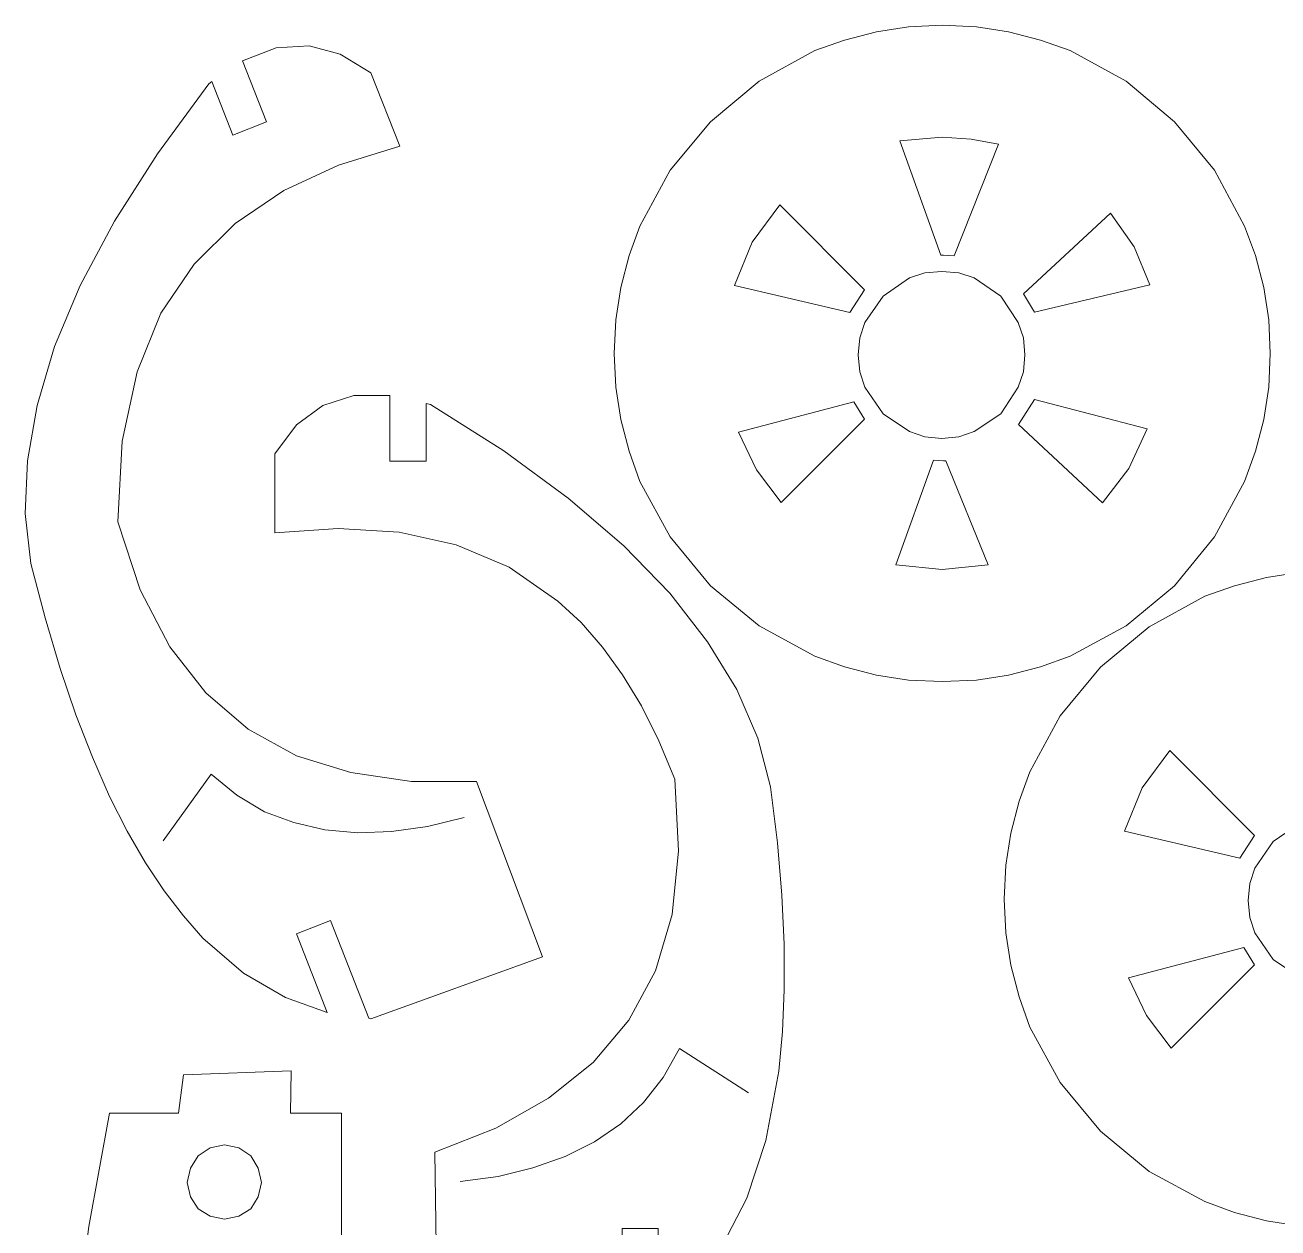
# Model space of a CAD drawing. Header units: millimetres. Extents: x -414 to 680, y -96 to 670.
# Drawn here: x -414.4 to -285, y 32.8 to 157.1 of the extents above; entities that cross this region are included whole.
import ezdxf

# ---------------------------------------------------------------- set-up
doc = ezdxf.new("R2010")
doc.units = ezdxf.units.MM
doc.header["$MEASUREMENT"] = 0
doc.layers.add('Camada 1', color=7, linetype='Continuous')

msp = doc.modelspace()

# ---------------------------------------------------------------- linework, layer by layer
at = {"layer": 'Camada 1', "color": 250, "lineweight": 9}
for points, knots in [([(-350.876, 109.9393), (-350.876, 109.9393), (-347.7368, 104.2247), (-347.7368, 104.2247), (-347.7368, 104.2247), (-347.7368, 104.2247), (-343.5758, 99.182), (-343.5758, 99.182), (-343.5758, 99.182), (-343.5758, 99.182), (-338.5311, 95.019), (-338.5311, 95.019), (-338.5311, 95.019), (-338.5311, 95.019), (-332.7825, 91.9158), (-332.7825, 91.9158), (-332.7825, 91.9158), (-332.7825, 91.9158), (-329.7153, 90.7881), (-329.7153, 90.7881), (-329.7153, 90.7881), (-329.7153, 90.7881), (-326.4341, 89.9403), (-326.4341, 89.9403), (-326.4341, 89.9403), (-326.4341, 89.9403), (-323.1189, 89.4124), (-323.1189, 89.4124), (-323.1189, 89.4124), (-323.1189, 89.4124), (-319.6278, 89.2704), (-319.6278, 89.2704), (-319.6278, 89.2704), (-319.6278, 89.2704), (-316.1007, 89.4124), (-316.1007, 89.4124), (-316.1007, 89.4124), (-316.1007, 89.4124), (-312.7855, 89.9403), (-312.7855, 89.9403), (-312.7855, 89.9403), (-312.7855, 89.9403), (-309.5063, 90.7881), (-309.5063, 90.7881), (-309.5063, 90.7881), (-309.5063, 90.7881), (-306.4371, 91.9158), (-306.4371, 91.9158), (-306.4371, 91.9158), (-306.4371, 91.9158), (-300.6525, 95.019), (-300.6525, 95.019), (-300.6525, 95.019), (-300.6525, 95.019), (-295.6458, 99.182), (-295.6458, 99.182), (-295.6458, 99.182), (-295.6458, 99.182), (-291.5188, 104.2247), (-291.5188, 104.2247), (-291.5188, 104.2247), (-291.5188, 104.2247), (-288.4156, 109.9393), (-288.4156, 109.9393), (-288.4156, 109.9393), (-288.4156, 109.9393), (-287.2859, 113.0785), (-287.2859, 113.0785), (-287.2859, 113.0785), (-287.2859, 113.0785), (-286.4401, 116.3577), (-286.4401, 116.3577), (-286.4401, 116.3577), (-286.4401, 116.3577), (-285.9102, 119.6728), (-285.9102, 119.6728), (-285.9102, 119.6728), (-285.9102, 119.6728), (-285.7703, 123.164), (-285.7703, 123.164), (-285.7703, 123.164), (-285.7703, 123.164), (-285.9102, 126.6571), (-285.9102, 126.6571), (-285.9102, 126.6571), (-285.9102, 126.6571), (-286.4401, 129.9723), (-286.4401, 129.9723), (-286.4401, 129.9723), (-286.4401, 129.9723), (-287.2859, 133.2874), (-287.2859, 133.2874), (-287.2859, 133.2874), (-287.2859, 133.2874), (-288.4156, 136.3207), (-288.4156, 136.3207), (-288.4156, 136.3207), (-288.4156, 136.3207), (-291.5188, 142.1032), (-291.5188, 142.1032), (-291.5188, 142.1032), (-291.5188, 142.1032), (-295.6458, 147.112), (-295.6458, 147.112), (-295.6458, 147.112), (-295.6458, 147.112), (-300.6525, 151.3089), (-300.6525, 151.3089), (-300.6525, 151.3089), (-300.6525, 151.3089), (-306.4371, 154.4481), (-306.4371, 154.4481), (-306.4371, 154.4481), (-306.4371, 154.4481), (-309.5063, 155.5419), (-309.5063, 155.5419), (-309.5063, 155.5419), (-309.5063, 155.5419), (-312.7855, 156.3877), (-312.7855, 156.3877), (-312.7855, 156.3877), (-312.7855, 156.3877), (-316.1007, 156.9175), (-316.1007, 156.9175), (-316.1007, 156.9175), (-316.1007, 156.9175), (-319.6278, 157.0935), (-319.6278, 157.0935), (-319.6278, 157.0935), (-319.6278, 157.0935), (-323.1189, 156.9175), (-323.1189, 156.9175), (-323.1189, 156.9175), (-323.1189, 156.9175), (-326.4341, 156.3877), (-326.4341, 156.3877), (-326.4341, 156.3877), (-326.4341, 156.3877), (-329.7153, 155.5419), (-329.7153, 155.5419), (-329.7153, 155.5419), (-329.7153, 155.5419), (-332.7825, 154.4481), (-332.7825, 154.4481), (-332.7825, 154.4481), (-332.7825, 154.4481), (-338.5311, 151.3089), (-338.5311, 151.3089), (-338.5311, 151.3089), (-338.5311, 151.3089), (-343.5758, 147.112), (-343.5758, 147.112), (-343.5758, 147.112), (-343.5758, 147.112), (-347.7368, 142.1032), (-347.7368, 142.1032), (-347.7368, 142.1032), (-347.7368, 142.1032), (-350.876, 136.3207), (-350.876, 136.3207), (-350.876, 136.3207), (-350.876, 136.3207), (-351.9697, 133.2874), (-351.9697, 133.2874), (-351.9697, 133.2874), (-351.9697, 133.2874), (-352.8155, 129.9723), (-352.8155, 129.9723), (-352.8155, 129.9723), (-352.8155, 129.9723), (-353.3454, 126.6571), (-353.3454, 126.6571), (-353.3454, 126.6571), (-353.3454, 126.6571), (-353.5213, 123.164), (-353.5213, 123.164), (-353.5213, 123.164), (-353.5213, 123.164), (-353.3454, 119.6728), (-353.3454, 119.6728), (-353.3454, 119.6728), (-353.3454, 119.6728), (-352.8155, 116.3577), (-352.8155, 116.3577), (-352.8155, 116.3577), (-352.8155, 116.3577), (-351.9697, 113.0785), (-351.9697, 113.0785), (-351.9697, 113.0785), (-351.9697, 113.0785), (-350.876, 109.9393), (-350.876, 109.9393)], [0, 0, 0, 0, 0.02040816, 0.02040816, 0.02040816, 0.02040816, 0.04081633, 0.04081633, 0.04081633, 0.04081633, 0.06122449, 0.06122449, 0.06122449, 0.06122449, 0.08163265, 0.08163265, 0.08163265, 0.08163265, 0.10204082, 0.10204082, 0.10204082, 0.10204082, 0.12244898, 0.12244898, 0.12244898, 0.12244898, 0.14285714, 0.14285714, 0.14285714, 0.14285714, 0.16326531, 0.16326531, 0.16326531, 0.16326531, 0.18367347, 0.18367347, 0.18367347, 0.18367347, 0.20408163, 0.20408163, 0.20408163, 0.20408163, 0.2244898, 0.2244898, 0.2244898, 0.2244898, 0.24489796, 0.24489796, 0.24489796, 0.24489796, 0.26530612, 0.26530612, 0.26530612, 0.26530612, 0.28571429, 0.28571429, 0.28571429, 0.28571429, 0.30612245, 0.30612245, 0.30612245, 0.30612245, 0.32653061, 0.32653061, 0.32653061, 0.32653061, 0.34693878, 0.34693878, 0.34693878, 0.34693878, 0.36734694, 0.36734694, 0.36734694, 0.36734694, 0.3877551, 0.3877551, 0.3877551, 0.3877551, 0.40816327, 0.40816327, 0.40816327, 0.40816327, 0.42857143, 0.42857143, 0.42857143, 0.42857143, 0.44897959, 0.44897959, 0.44897959, 0.44897959, 0.46938776, 0.46938776, 0.46938776, 0.46938776, 0.48979592, 0.48979592, 0.48979592, 0.48979592, 0.51020408, 0.51020408, 0.51020408, 0.51020408, 0.53061224, 0.53061224, 0.53061224, 0.53061224, 0.55102041, 0.55102041, 0.55102041, 0.55102041, 0.57142857, 0.57142857, 0.57142857, 0.57142857, 0.59183673, 0.59183673, 0.59183673, 0.59183673, 0.6122449, 0.6122449, 0.6122449, 0.6122449, 0.63265306, 0.63265306, 0.63265306, 0.63265306, 0.65306122, 0.65306122, 0.65306122, 0.65306122, 0.67346939, 0.67346939, 0.67346939, 0.67346939, 0.69387755, 0.69387755, 0.69387755, 0.69387755, 0.71428571, 0.71428571, 0.71428571, 0.71428571, 0.73469388, 0.73469388, 0.73469388, 0.73469388, 0.75510204, 0.75510204, 0.75510204, 0.75510204, 0.7755102, 0.7755102, 0.7755102, 0.7755102, 0.79591837, 0.79591837, 0.79591837, 0.79591837, 0.81632653, 0.81632653, 0.81632653, 0.81632653, 0.83673469, 0.83673469, 0.83673469, 0.83673469, 0.85714286, 0.85714286, 0.85714286, 0.85714286, 0.87755102, 0.87755102, 0.87755102, 0.87755102, 0.89795918, 0.89795918, 0.89795918, 0.89795918, 0.91836735, 0.91836735, 0.91836735, 0.91836735, 0.93877551, 0.93877551, 0.93877551, 0.93877551, 0.95918367, 0.95918367, 0.95918367, 0.95918367, 1, 1, 1, 1]), ([(-389.4243, 147.1121), (-389.4243, 147.1121), (-391.8937, 153.3905), (-391.8937, 153.3905), (-391.8937, 153.3905), (-391.8937, 153.3905), (-388.4366, 154.7302), (-388.4366, 154.7302), (-388.4366, 154.7302), (-388.4366, 154.7302), (-385.0174, 154.9422), (-385.0174, 154.9422), (-385.0174, 154.9422), (-385.0174, 154.9422), (-381.8062, 154.0964), (-381.8062, 154.0964), (-381.8062, 154.0964), (-381.8062, 154.0964), (-378.633, 152.1568), (-378.633, 152.1568), (-378.633, 152.1568), (-378.633, 152.1568), (-375.6698, 144.5727), (-375.6698, 144.5727), (-375.6698, 144.5727), (-375.6698, 144.5727), (-381.9842, 142.6332), (-381.9842, 142.6332), (-381.9842, 142.6332), (-381.9842, 142.6332), (-387.6268, 139.9879), (-387.6268, 139.9879), (-387.6268, 139.9879), (-387.6268, 139.9879), (-392.6695, 136.6027), (-392.6695, 136.6027), (-392.6695, 136.6027), (-392.6695, 136.6027), (-396.9025, 132.4058), (-396.9025, 132.4058), (-396.9025, 132.4058), (-396.9025, 132.4058), (-400.3236, 127.3271), (-400.3236, 127.3271), (-400.3236, 127.3271), (-400.3236, 127.3271), (-402.793, 121.2606), (-402.793, 121.2606), (-402.793, 121.2606), (-402.793, 121.2606), (-404.3446, 114.1004), (-404.3446, 114.1004), (-404.3446, 114.1004), (-404.3446, 114.1004), (-404.7665, 105.7784), (-404.7665, 105.7784), (-404.7665, 105.7784), (-404.7665, 105.7784), (-402.4751, 98.7582), (-402.4751, 98.7582), (-402.4751, 98.7582), (-402.4751, 98.7582), (-399.4058, 92.8697), (-399.4058, 92.8697), (-399.4058, 92.8697), (-399.4058, 92.8697), (-395.7028, 88.1069), (-395.7028, 88.1069), (-395.7028, 88.1069), (-395.7028, 88.1069), (-391.3299, 84.3698), (-391.3299, 84.3698), (-391.3299, 84.3698), (-391.3299, 84.3698), (-386.3211, 81.6185), (-386.3211, 81.6185), (-386.3211, 81.6185), (-386.3211, 81.6185), (-380.7145, 79.8909), (-380.7145, 79.8909), (-380.7145, 79.8909), (-380.7145, 79.8909), (-374.4361, 78.9731), (-374.4361, 78.9731), (-374.4361, 78.9731), (-374.4361, 78.9731), (-367.7338, 78.9731), (-367.7338, 78.9731), (-367.7338, 78.9731), (-367.7338, 78.9731), (-360.9275, 60.8457), (-360.9275, 60.8457), (-360.9275, 60.8457), (-360.9275, 60.8457), (-378.633, 54.4253), (-378.633, 54.4253), (-378.633, 54.4253), (-378.633, 54.4253), (-378.845, 54.4973), (-378.845, 54.4973), (-378.845, 54.4973), (-378.845, 54.4973), (-382.83, 64.5827), (-382.83, 64.5827), (-382.83, 64.5827), (-382.83, 64.5827), (-386.3211, 63.2071), (-386.3211, 63.2071), (-386.3211, 63.2071), (-386.3211, 63.2071), (-383.1479, 55.0951), (-383.1479, 55.0951), (-383.1479, 55.0951), (-383.1479, 55.0951), (-387.4508, 56.6487), (-387.4508, 56.6487), (-387.4508, 56.6487), (-387.4508, 56.6487), (-391.7878, 59.1521), (-391.7878, 59.1521), (-391.7878, 59.1521), (-391.7878, 59.1521), (-395.9847, 62.7852), (-395.9847, 62.7852), (-395.9847, 62.7852), (-395.9847, 62.7852), (-397.9962, 65.0766), (-397.9962, 65.0766), (-397.9962, 65.0766), (-397.9962, 65.0766), (-400.0057, 67.652), (-400.0057, 67.652), (-400.0057, 67.652), (-400.0057, 67.652), (-401.9112, 70.5433), (-401.9112, 70.5433), (-401.9112, 70.5433), (-401.9112, 70.5433), (-403.8147, 73.8244), (-403.8147, 73.8244), (-403.8147, 73.8244), (-403.8147, 73.8244), (-405.6483, 77.4215), (-405.6483, 77.4215), (-405.6483, 77.4215), (-405.6483, 77.4215), (-407.4118, 81.4765), (-407.4118, 81.4765), (-407.4118, 81.4765), (-407.4118, 81.4765), (-409.1054, 85.8514), (-409.1054, 85.8514), (-409.1054, 85.8514), (-409.1054, 85.8514), (-410.727, 90.6122), (-410.727, 90.6122), (-410.727, 90.6122), (-410.727, 90.6122), (-412.2786, 95.8669), (-412.2786, 95.8669), (-412.2786, 95.8669), (-412.2786, 95.8669), (-413.7603, 101.4755), (-413.7603, 101.4755), (-413.7603, 101.4755), (-413.7603, 101.4755), (-414.3601, 106.6242), (-414.3601, 106.6242), (-414.3601, 106.6242), (-414.3601, 106.6242), (-414.1142, 112.0909), (-414.1142, 112.0909), (-414.1142, 112.0909), (-414.1142, 112.0909), (-413.1264, 117.8034), (-413.1264, 117.8034), (-413.1264, 117.8034), (-413.1264, 117.8034), (-411.3269, 123.9059), (-411.3269, 123.9059), (-411.3269, 123.9059), (-411.3269, 123.9059), (-408.6815, 130.1843), (-408.6815, 130.1843), (-408.6815, 130.1843), (-408.6815, 130.1843), (-405.1204, 136.8487), (-405.1204, 136.8487), (-405.1204, 136.8487), (-405.1204, 136.8487), (-400.6755, 143.7969), (-400.6755, 143.7969), (-400.6755, 143.7969), (-400.6755, 143.7969), (-395.3849, 151.0271), (-395.3849, 151.0271), (-395.3849, 151.0271), (-395.3849, 151.0271), (-395.0689, 151.2751), (-395.0689, 151.2751), (-395.0689, 151.2751), (-395.0689, 151.2751), (-392.9175, 145.7365), (-392.9175, 145.7365), (-392.9175, 145.7365), (-392.9175, 145.7365), (-389.4243, 147.1121), (-389.4243, 147.1121)], [0, 0, 0, 0, 0.01886792, 0.01886792, 0.01886792, 0.01886792, 0.03773585, 0.03773585, 0.03773585, 0.03773585, 0.05660377, 0.05660377, 0.05660377, 0.05660377, 0.0754717, 0.0754717, 0.0754717, 0.0754717, 0.09433962, 0.09433962, 0.09433962, 0.09433962, 0.11320755, 0.11320755, 0.11320755, 0.11320755, 0.13207547, 0.13207547, 0.13207547, 0.13207547, 0.1509434, 0.1509434, 0.1509434, 0.1509434, 0.16981132, 0.16981132, 0.16981132, 0.16981132, 0.18867925, 0.18867925, 0.18867925, 0.18867925, 0.20754717, 0.20754717, 0.20754717, 0.20754717, 0.22641509, 0.22641509, 0.22641509, 0.22641509, 0.24528302, 0.24528302, 0.24528302, 0.24528302, 0.26415094, 0.26415094, 0.26415094, 0.26415094, 0.28301887, 0.28301887, 0.28301887, 0.28301887, 0.30188679, 0.30188679, 0.30188679, 0.30188679, 0.32075472, 0.32075472, 0.32075472, 0.32075472, 0.33962264, 0.33962264, 0.33962264, 0.33962264, 0.35849057, 0.35849057, 0.35849057, 0.35849057, 0.37735849, 0.37735849, 0.37735849, 0.37735849, 0.39622642, 0.39622642, 0.39622642, 0.39622642, 0.41509434, 0.41509434, 0.41509434, 0.41509434, 0.43396226, 0.43396226, 0.43396226, 0.43396226, 0.45283019, 0.45283019, 0.45283019, 0.45283019, 0.47169811, 0.47169811, 0.47169811, 0.47169811, 0.49056604, 0.49056604, 0.49056604, 0.49056604, 0.50943396, 0.50943396, 0.50943396, 0.50943396, 0.52830189, 0.52830189, 0.52830189, 0.52830189, 0.54716981, 0.54716981, 0.54716981, 0.54716981, 0.56603774, 0.56603774, 0.56603774, 0.56603774, 0.58490566, 0.58490566, 0.58490566, 0.58490566, 0.60377358, 0.60377358, 0.60377358, 0.60377358, 0.62264151, 0.62264151, 0.62264151, 0.62264151, 0.64150943, 0.64150943, 0.64150943, 0.64150943, 0.66037736, 0.66037736, 0.66037736, 0.66037736, 0.67924528, 0.67924528, 0.67924528, 0.67924528, 0.69811321, 0.69811321, 0.69811321, 0.69811321, 0.71698113, 0.71698113, 0.71698113, 0.71698113, 0.73584906, 0.73584906, 0.73584906, 0.73584906, 0.75471698, 0.75471698, 0.75471698, 0.75471698, 0.77358491, 0.77358491, 0.77358491, 0.77358491, 0.79245283, 0.79245283, 0.79245283, 0.79245283, 0.81132075, 0.81132075, 0.81132075, 0.81132075, 0.83018868, 0.83018868, 0.83018868, 0.83018868, 0.8490566, 0.8490566, 0.8490566, 0.8490566, 0.86792453, 0.86792453, 0.86792453, 0.86792453, 0.88679245, 0.88679245, 0.88679245, 0.88679245, 0.90566038, 0.90566038, 0.90566038, 0.90566038, 0.9245283, 0.9245283, 0.9245283, 0.9245283, 0.94339623, 0.94339623, 0.94339623, 0.94339623, 0.96226415, 0.96226415, 0.96226415, 0.96226415, 1, 1, 1, 1]), ([(-324.0178, 145.1174), (-324.0178, 145.1174), (-319.7868, 133.3384), (-319.7868, 133.3384), (-319.7868, 133.3384), (-319.7868, 133.3384), (-319.5049, 133.3384), (-319.5049, 133.3384), (-319.5049, 133.3384), (-319.5049, 133.3384), (-318.4112, 133.2684), (-318.4112, 133.2684), (-318.4112, 133.2684), (-318.4112, 133.2684), (-313.8263, 144.8015), (-313.8263, 144.8015), (-313.8263, 144.8015), (-313.8263, 144.8015), (-316.6476, 145.2954), (-316.6476, 145.2954), (-316.6476, 145.2954), (-316.6476, 145.2954), (-319.6449, 145.5073), (-319.6449, 145.5073), (-319.6449, 145.5073), (-319.6449, 145.5073), (-324.0178, 145.1174), (-324.0178, 145.1174)], [0, 0, 0, 0, 0.125, 0.125, 0.125, 0.125, 0.25, 0.25, 0.25, 0.25, 0.375, 0.375, 0.375, 0.375, 0.5, 0.5, 0.5, 0.5, 0.625, 0.625, 0.625, 0.625, 0.75, 0.75, 0.75, 0.75, 1, 1, 1, 1]), ([(-339.254, 134.678), (-339.254, 134.678), (-341.0895, 130.1991), (-341.0895, 130.1991), (-341.0895, 130.1991), (-341.0895, 130.1991), (-329.1685, 127.4138), (-329.1685, 127.4138), (-329.1685, 127.4138), (-329.1685, 127.4138), (-327.6509, 129.7413), (-327.6509, 129.7413), (-327.6509, 129.7413), (-327.6509, 129.7413), (-336.3987, 138.5231), (-336.3987, 138.5231), (-336.3987, 138.5231), (-336.3987, 138.5231), (-339.254, 134.678), (-339.254, 134.678)], [0, 0, 0, 0, 0.16666667, 0.16666667, 0.16666667, 0.16666667, 0.33333333, 0.33333333, 0.33333333, 0.33333333, 0.5, 0.5, 0.5, 0.5, 0.66666667, 0.66666667, 0.66666667, 0.66666667, 1, 1, 1, 1]), ([(-310.1232, 127.4478), (-310.1232, 127.4478), (-298.2022, 130.2711), (-298.2022, 130.2711), (-298.2022, 130.2711), (-298.2022, 130.2711), (-299.8238, 134.1841), (-299.8238, 134.1841), (-299.8238, 134.1841), (-299.8238, 134.1841), (-302.2572, 137.6773), (-302.2572, 137.6773), (-302.2572, 137.6773), (-302.2572, 137.6773), (-311.251, 129.3174), (-311.251, 129.3174), (-311.251, 129.3174), (-311.251, 129.3174), (-310.1232, 127.4478), (-310.1232, 127.4478)], [0, 0, 0, 0, 0.16666667, 0.16666667, 0.16666667, 0.16666667, 0.33333333, 0.33333333, 0.33333333, 0.33333333, 0.5, 0.5, 0.5, 0.5, 0.66666667, 0.66666667, 0.66666667, 0.66666667, 1, 1, 1, 1]), ([(-317.9173, 114.575), (-317.9173, 114.575), (-316.3297, 115.1049), (-316.3297, 115.1049), (-316.3297, 115.1049), (-316.3297, 115.1049), (-313.5784, 116.9385), (-313.5784, 116.9385), (-313.5784, 116.9385), (-313.5784, 116.9385), (-311.7808, 119.6898), (-311.7808, 119.6898), (-311.7808, 119.6898), (-311.7808, 119.6898), (-311.251, 121.2774), (-311.251, 121.2774), (-311.251, 121.2774), (-311.251, 121.2774), (-311.111, 123.0409), (-311.111, 123.0409), (-311.111, 123.0409), (-311.111, 123.0409), (-311.251, 124.7685), (-311.251, 124.7685), (-311.251, 124.7685), (-311.251, 124.7685), (-311.7808, 126.3561), (-311.7808, 126.3561), (-311.7808, 126.3561), (-311.7808, 126.3561), (-313.5784, 129.1054), (-313.5784, 129.1054), (-313.5784, 129.1054), (-313.5784, 129.1054), (-316.3297, 130.9749), (-316.3297, 130.9749), (-316.3297, 130.9749), (-316.3297, 130.9749), (-317.9173, 131.5048), (-317.9173, 131.5048), (-317.9173, 131.5048), (-317.9173, 131.5048), (-319.6808, 131.6448), (-319.6808, 131.6448), (-319.6808, 131.6448), (-319.6808, 131.6448), (-321.4444, 131.5048), (-321.4444, 131.5048), (-321.4444, 131.5048), (-321.4444, 131.5048), (-323.03, 130.9749), (-323.03, 130.9749), (-323.03, 130.9749), (-323.03, 130.9749), (-325.7473, 129.1054), (-325.7473, 129.1054), (-325.7473, 129.1054), (-325.7473, 129.1054), (-327.6169, 126.3561), (-327.6169, 126.3561), (-327.6169, 126.3561), (-327.6169, 126.3561), (-328.1447, 124.7685), (-328.1447, 124.7685), (-328.1447, 124.7685), (-328.1447, 124.7685), (-328.3207, 123.0409), (-328.3207, 123.0409), (-328.3207, 123.0409), (-328.3207, 123.0409), (-328.1447, 121.2774), (-328.1447, 121.2774), (-328.1447, 121.2774), (-328.1447, 121.2774), (-327.6169, 119.6898), (-327.6169, 119.6898), (-327.6169, 119.6898), (-327.6169, 119.6898), (-325.7473, 116.9385), (-325.7473, 116.9385), (-325.7473, 116.9385), (-325.7473, 116.9385), (-323.03, 115.1049), (-323.03, 115.1049), (-323.03, 115.1049), (-323.03, 115.1049), (-321.4444, 114.575), (-321.4444, 114.575), (-321.4444, 114.575), (-321.4444, 114.575), (-319.6808, 114.3991), (-319.6808, 114.3991), (-319.6808, 114.3991), (-319.6808, 114.3991), (-317.9173, 114.575), (-317.9173, 114.575)], [0, 0, 0, 0, 0.04, 0.04, 0.04, 0.04, 0.08, 0.08, 0.08, 0.08, 0.12, 0.12, 0.12, 0.12, 0.16, 0.16, 0.16, 0.16, 0.2, 0.2, 0.2, 0.2, 0.24, 0.24, 0.24, 0.24, 0.28, 0.28, 0.28, 0.28, 0.32, 0.32, 0.32, 0.32, 0.36, 0.36, 0.36, 0.36, 0.4, 0.4, 0.4, 0.4, 0.44, 0.44, 0.44, 0.44, 0.48, 0.48, 0.48, 0.48, 0.52, 0.52, 0.52, 0.52, 0.56, 0.56, 0.56, 0.56, 0.6, 0.6, 0.6, 0.6, 0.64, 0.64, 0.64, 0.64, 0.68, 0.68, 0.68, 0.68, 0.72, 0.72, 0.72, 0.72, 0.76, 0.76, 0.76, 0.76, 0.8, 0.8, 0.8, 0.8, 0.84, 0.84, 0.84, 0.84, 0.88, 0.88, 0.88, 0.88, 0.92, 0.92, 0.92, 0.92, 1, 1, 1, 1]), ([(-372.0367, 40.6707), (-372.0367, 40.6707), (-365.7243, 43.1401), (-365.7243, 43.1401), (-365.7243, 43.1401), (-365.7243, 43.1401), (-360.2936, 46.2433), (-360.2936, 46.2433), (-360.2936, 46.2433), (-360.2936, 46.2433), (-355.6728, 49.9464), (-355.6728, 49.9464), (-355.6728, 49.9464), (-355.6728, 49.9464), (-352.0057, 54.3193), (-352.0057, 54.3193), (-352.0057, 54.3193), (-352.0057, 54.3193), (-349.2544, 59.398), (-349.2544, 59.398), (-349.2544, 59.398), (-349.2544, 59.398), (-347.5248, 65.2186), (-347.5248, 65.2186), (-347.5248, 65.2186), (-347.5248, 65.2186), (-346.891, 71.7789), (-346.891, 71.7789), (-346.891, 71.7789), (-346.891, 71.7789), (-347.2429, 79.1851), (-347.2429, 79.1851), (-347.2429, 79.1851), (-347.2429, 79.1851), (-348.9005, 83.1701), (-348.9005, 83.1701), (-348.9005, 83.1701), (-348.9005, 83.1701), (-350.7, 86.7672), (-350.7, 86.7672), (-350.7, 86.7672), (-350.7, 86.7672), (-352.6755, 89.9764), (-352.6755, 89.9764), (-352.6755, 89.9764), (-352.6755, 89.9764), (-354.721, 92.8337), (-354.721, 92.8337), (-354.721, 92.8337), (-354.721, 92.8337), (-356.9425, 95.373), (-356.9425, 95.373), (-356.9425, 95.373), (-356.9425, 95.373), (-359.3399, 97.5945), (-359.3399, 97.5945), (-359.3399, 97.5945), (-359.3399, 97.5945), (-364.3486, 101.0876), (-364.3486, 101.0876), (-364.3486, 101.0876), (-364.3486, 101.0876), (-369.8512, 103.415), (-369.8512, 103.415), (-369.8512, 103.415), (-369.8512, 103.415), (-375.7398, 104.7187), (-375.7398, 104.7187), (-375.7398, 104.7187), (-375.7398, 104.7187), (-382.0182, 105.1066), (-382.0182, 105.1066), (-382.0182, 105.1066), (-382.0182, 105.1066), (-388.5786, 104.6487), (-388.5786, 104.6487), (-388.5786, 104.6487), (-388.5786, 104.6487), (-388.5786, 112.7967), (-388.5786, 112.7967), (-388.5786, 112.7967), (-388.5786, 112.7967), (-386.3211, 115.7939), (-386.3211, 115.7939), (-386.3211, 115.7939), (-386.3211, 115.7939), (-383.6058, 117.8034), (-383.6058, 117.8034), (-383.6058, 117.8034), (-383.6058, 117.8034), (-380.3966, 118.8272), (-380.3966, 118.8272), (-380.3966, 118.8272), (-380.3966, 118.8272), (-376.6935, 118.8272), (-376.6935, 118.8272), (-376.6935, 118.8272), (-376.6935, 118.8272), (-376.6935, 112.0549), (-376.6935, 112.0549), (-376.6935, 112.0549), (-376.6935, 112.0549), (-372.9185, 112.0549), (-372.9185, 112.0549), (-372.9185, 112.0549), (-372.9185, 112.0549), (-372.9185, 118.0154), (-372.9185, 118.0154), (-372.9185, 118.0154), (-372.9185, 118.0154), (-372.4966, 117.9094), (-372.4966, 117.9094), (-372.4966, 117.9094), (-372.4966, 117.9094), (-364.9125, 113.1126), (-364.9125, 113.1126), (-364.9125, 113.1126), (-364.9125, 113.1126), (-358.2821, 108.2118), (-358.2821, 108.2118), (-358.2821, 108.2118), (-358.2821, 108.2118), (-352.5336, 103.3091), (-352.5336, 103.3091), (-352.5336, 103.3091), (-352.5336, 103.3091), (-347.7728, 98.4063), (-347.7728, 98.4063), (-347.7728, 98.4063), (-347.7728, 98.4063), (-343.8937, 93.3975), (-343.8937, 93.3975), (-343.8937, 93.3975), (-343.8937, 93.3975), (-340.8605, 88.4608), (-340.8605, 88.4608), (-340.8605, 88.4608), (-340.8605, 88.4608), (-338.673, 83.416), (-338.673, 83.416), (-338.673, 83.416), (-338.673, 83.416), (-337.3674, 78.4093), (-337.3674, 78.4093), (-337.3674, 78.4093), (-337.3674, 78.4093), (-336.6635, 72.6247), (-336.6635, 72.6247), (-336.6635, 72.6247), (-336.6635, 72.6247), (-336.2036, 67.2281), (-336.2036, 67.2281), (-336.2036, 67.2281), (-336.2036, 67.2281), (-335.9577, 62.1494), (-335.9577, 62.1494), (-335.9577, 62.1494), (-335.9577, 62.1494), (-335.9577, 57.4245), (-335.9577, 57.4245), (-335.9577, 57.4245), (-335.9577, 57.4245), (-336.1337, 53.1216), (-336.1337, 53.1216), (-336.1337, 53.1216), (-336.1337, 53.1216), (-336.5216, 49.0306), (-336.5216, 49.0306), (-336.5216, 49.0306), (-336.5216, 49.0306), (-337.8612, 41.8704), (-337.8612, 41.8704), (-337.8612, 41.8704), (-337.8612, 41.8704), (-339.8008, 35.9099), (-339.8008, 35.9099), (-339.8008, 35.9099), (-339.8008, 35.9099), (-342.3761, 31.0071), (-342.3761, 31.0071), (-342.3761, 31.0071), (-342.3761, 31.0071), (-345.4793, 27.0581), (-345.4793, 27.0581), (-345.4793, 27.0581), (-345.4793, 27.0581), (-348.9725, 24.0589), (-348.9725, 24.0589), (-348.9725, 24.0589), (-348.9725, 24.0589), (-348.9725, 32.7707), (-348.9725, 32.7707), (-348.9725, 32.7707), (-348.9725, 32.7707), (-352.7095, 32.7707), (-352.7095, 32.7707), (-352.7095, 32.7707), (-352.7095, 32.7707), (-352.7095, 21.8734), (-352.7095, 21.8734), (-352.7095, 21.8734), (-352.7095, 21.8734), (-352.8855, 21.8374), (-352.8855, 21.8374), (-352.8855, 21.8374), (-352.8855, 21.8374), (-371.7548, 21.3076), (-371.7548, 21.3076), (-371.7548, 21.3076), (-371.7548, 21.3076), (-372.0367, 40.6707), (-372.0367, 40.6707)], [0, 0, 0, 0, 0.01851852, 0.01851852, 0.01851852, 0.01851852, 0.03703704, 0.03703704, 0.03703704, 0.03703704, 0.05555556, 0.05555556, 0.05555556, 0.05555556, 0.07407407, 0.07407407, 0.07407407, 0.07407407, 0.09259259, 0.09259259, 0.09259259, 0.09259259, 0.11111111, 0.11111111, 0.11111111, 0.11111111, 0.12962963, 0.12962963, 0.12962963, 0.12962963, 0.14814815, 0.14814815, 0.14814815, 0.14814815, 0.16666667, 0.16666667, 0.16666667, 0.16666667, 0.18518519, 0.18518519, 0.18518519, 0.18518519, 0.2037037, 0.2037037, 0.2037037, 0.2037037, 0.22222222, 0.22222222, 0.22222222, 0.22222222, 0.24074074, 0.24074074, 0.24074074, 0.24074074, 0.25925926, 0.25925926, 0.25925926, 0.25925926, 0.27777778, 0.27777778, 0.27777778, 0.27777778, 0.2962963, 0.2962963, 0.2962963, 0.2962963, 0.31481481, 0.31481481, 0.31481481, 0.31481481, 0.33333333, 0.33333333, 0.33333333, 0.33333333, 0.35185185, 0.35185185, 0.35185185, 0.35185185, 0.37037037, 0.37037037, 0.37037037, 0.37037037, 0.38888889, 0.38888889, 0.38888889, 0.38888889, 0.40740741, 0.40740741, 0.40740741, 0.40740741, 0.42592593, 0.42592593, 0.42592593, 0.42592593, 0.44444444, 0.44444444, 0.44444444, 0.44444444, 0.46296296, 0.46296296, 0.46296296, 0.46296296, 0.48148148, 0.48148148, 0.48148148, 0.48148148, 0.5, 0.5, 0.5, 0.5, 0.51851852, 0.51851852, 0.51851852, 0.51851852, 0.53703704, 0.53703704, 0.53703704, 0.53703704, 0.55555556, 0.55555556, 0.55555556, 0.55555556, 0.57407407, 0.57407407, 0.57407407, 0.57407407, 0.59259259, 0.59259259, 0.59259259, 0.59259259, 0.61111111, 0.61111111, 0.61111111, 0.61111111, 0.62962963, 0.62962963, 0.62962963, 0.62962963, 0.64814815, 0.64814815, 0.64814815, 0.64814815, 0.66666667, 0.66666667, 0.66666667, 0.66666667, 0.68518519, 0.68518519, 0.68518519, 0.68518519, 0.7037037, 0.7037037, 0.7037037, 0.7037037, 0.72222222, 0.72222222, 0.72222222, 0.72222222, 0.74074074, 0.74074074, 0.74074074, 0.74074074, 0.75925926, 0.75925926, 0.75925926, 0.75925926, 0.77777778, 0.77777778, 0.77777778, 0.77777778, 0.7962963, 0.7962963, 0.7962963, 0.7962963, 0.81481481, 0.81481481, 0.81481481, 0.81481481, 0.83333333, 0.83333333, 0.83333333, 0.83333333, 0.85185185, 0.85185185, 0.85185185, 0.85185185, 0.87037037, 0.87037037, 0.87037037, 0.87037037, 0.88888889, 0.88888889, 0.88888889, 0.88888889, 0.90740741, 0.90740741, 0.90740741, 0.90740741, 0.92592593, 0.92592593, 0.92592593, 0.92592593, 0.94444444, 0.94444444, 0.94444444, 0.94444444, 0.96296296, 0.96296296, 0.96296296, 0.96296296, 1, 1, 1, 1]), ([(-340.6656, 115.0349), (-340.6656, 115.0349), (-338.8321, 111.1539), (-338.8321, 111.1539), (-338.8321, 111.1539), (-338.8321, 111.1539), (-336.2567, 107.7687), (-336.2567, 107.7687), (-336.2567, 107.7687), (-336.2567, 107.7687), (-327.6509, 116.3746), (-327.6509, 116.3746), (-327.6509, 116.3746), (-327.6509, 116.3746), (-328.7806, 118.1721), (-328.7806, 118.1721), (-328.7806, 118.1721), (-328.7806, 118.1721), (-340.6656, 115.0349), (-340.6656, 115.0349)], [0, 0, 0, 0, 0.16666667, 0.16666667, 0.16666667, 0.16666667, 0.33333333, 0.33333333, 0.33333333, 0.33333333, 0.5, 0.5, 0.5, 0.5, 0.66666667, 0.66666667, 0.66666667, 0.66666667, 1, 1, 1, 1]), ([(-311.7448, 115.8447), (-311.7448, 115.8447), (-303.069, 107.7328), (-303.069, 107.7328), (-303.069, 107.7328), (-303.069, 107.7328), (-300.3537, 111.2959), (-300.3537, 111.2959), (-300.3537, 111.2959), (-300.3537, 111.2959), (-298.4841, 115.3868), (-298.4841, 115.3868), (-298.4841, 115.3868), (-298.4841, 115.3868), (-310.1232, 118.4201), (-310.1232, 118.4201), (-310.1232, 118.4201), (-310.1232, 118.4201), (-311.7448, 115.8447), (-311.7448, 115.8447)], [0, 0, 0, 0, 0.16666667, 0.16666667, 0.16666667, 0.16666667, 0.33333333, 0.33333333, 0.33333333, 0.33333333, 0.5, 0.5, 0.5, 0.5, 0.66666667, 0.66666667, 0.66666667, 0.66666667, 1, 1, 1, 1]), ([(-324.4417, 101.3503), (-324.4417, 101.3503), (-319.6449, 100.8565), (-319.6449, 100.8565), (-319.6449, 100.8565), (-319.6449, 100.8565), (-314.884, 101.3503), (-314.884, 101.3503), (-314.884, 101.3503), (-314.884, 101.3503), (-319.257, 112.0717), (-319.257, 112.0717), (-319.257, 112.0717), (-319.257, 112.0717), (-319.5049, 112.0717), (-319.5049, 112.0717), (-319.5049, 112.0717), (-319.5049, 112.0717), (-320.5266, 112.1417), (-320.5266, 112.1417), (-320.5266, 112.1417), (-320.5266, 112.1417), (-324.4417, 101.3503), (-324.4417, 101.3503)], [0, 0, 0, 0, 0.14285714, 0.14285714, 0.14285714, 0.14285714, 0.28571429, 0.28571429, 0.28571429, 0.28571429, 0.42857143, 0.42857143, 0.42857143, 0.42857143, 0.57142857, 0.57142857, 0.57142857, 0.57142857, 0.71428571, 0.71428571, 0.71428571, 0.71428571, 1, 1, 1, 1]), ([(-310.5982, 53.5788), (-310.5982, 53.5788), (-307.459, 47.8643), (-307.459, 47.8643), (-307.459, 47.8643), (-307.459, 47.8643), (-303.298, 42.8215), (-303.298, 42.8215), (-303.298, 42.8215), (-303.298, 42.8215), (-298.2533, 38.6586), (-298.2533, 38.6586), (-298.2533, 38.6586), (-298.2533, 38.6586), (-292.5047, 35.5553), (-292.5047, 35.5553), (-292.5047, 35.5553), (-292.5047, 35.5553), (-289.4375, 34.4276), (-289.4375, 34.4276), (-289.4375, 34.4276), (-289.4375, 34.4276), (-286.1563, 33.5798), (-286.1563, 33.5798), (-286.1563, 33.5798), (-286.1563, 33.5798), (-282.8411, 33.052), (-282.8411, 33.052), (-282.8411, 33.052), (-282.8411, 33.052), (-279.35, 32.91), (-279.35, 32.91), (-279.35, 32.91), (-279.35, 32.91), (-275.8229, 33.052), (-275.8229, 33.052), (-275.8229, 33.052), (-275.8229, 33.052), (-272.5077, 33.5798), (-272.5077, 33.5798), (-272.5077, 33.5798), (-272.5077, 33.5798), (-269.2285, 34.4276), (-269.2285, 34.4276), (-269.2285, 34.4276), (-269.2285, 34.4276), (-266.1593, 35.5553), (-266.1593, 35.5553), (-266.1593, 35.5553), (-266.1593, 35.5553), (-260.3747, 38.6586), (-260.3747, 38.6586), (-260.3747, 38.6586), (-260.3747, 38.6586), (-255.368, 42.8215), (-255.368, 42.8215), (-255.368, 42.8215), (-255.368, 42.8215), (-251.241, 47.8643), (-251.241, 47.8643), (-251.241, 47.8643), (-251.241, 47.8643), (-248.1378, 53.5788), (-248.1378, 53.5788), (-248.1378, 53.5788), (-248.1378, 53.5788), (-247.0081, 56.718), (-247.0081, 56.718), (-247.0081, 56.718), (-247.0081, 56.718), (-246.1623, 59.9972), (-246.1623, 59.9972), (-246.1623, 59.9972), (-246.1623, 59.9972), (-245.6324, 63.3124), (-245.6324, 63.3124), (-245.6324, 63.3124), (-245.6324, 63.3124), (-245.4925, 66.8035), (-245.4925, 66.8035), (-245.4925, 66.8035), (-245.4925, 66.8035), (-245.6324, 70.2966), (-245.6324, 70.2966), (-245.6324, 70.2966), (-245.6324, 70.2966), (-246.1623, 73.6118), (-246.1623, 73.6118), (-246.1623, 73.6118), (-246.1623, 73.6118), (-247.0081, 76.927), (-247.0081, 76.927), (-247.0081, 76.927), (-247.0081, 76.927), (-248.1378, 79.9602), (-248.1378, 79.9602), (-248.1378, 79.9602), (-248.1378, 79.9602), (-251.241, 85.7428), (-251.241, 85.7428), (-251.241, 85.7428), (-251.241, 85.7428), (-255.368, 90.7515), (-255.368, 90.7515), (-255.368, 90.7515), (-255.368, 90.7515), (-260.3747, 94.9485), (-260.3747, 94.9485), (-260.3747, 94.9485), (-260.3747, 94.9485), (-266.1593, 98.0877), (-266.1593, 98.0877), (-266.1593, 98.0877), (-266.1593, 98.0877), (-269.2285, 99.1814), (-269.2285, 99.1814), (-269.2285, 99.1814), (-269.2285, 99.1814), (-272.5077, 100.0272), (-272.5077, 100.0272), (-272.5077, 100.0272), (-272.5077, 100.0272), (-275.8229, 100.5571), (-275.8229, 100.5571), (-275.8229, 100.5571), (-275.8229, 100.5571), (-279.35, 100.733), (-279.35, 100.733), (-279.35, 100.733), (-279.35, 100.733), (-282.8411, 100.5571), (-282.8411, 100.5571), (-282.8411, 100.5571), (-282.8411, 100.5571), (-286.1563, 100.0272), (-286.1563, 100.0272), (-286.1563, 100.0272), (-286.1563, 100.0272), (-289.4375, 99.1814), (-289.4375, 99.1814), (-289.4375, 99.1814), (-289.4375, 99.1814), (-292.5047, 98.0877), (-292.5047, 98.0877), (-292.5047, 98.0877), (-292.5047, 98.0877), (-298.2533, 94.9485), (-298.2533, 94.9485), (-298.2533, 94.9485), (-298.2533, 94.9485), (-303.298, 90.7515), (-303.298, 90.7515), (-303.298, 90.7515), (-303.298, 90.7515), (-307.459, 85.7428), (-307.459, 85.7428), (-307.459, 85.7428), (-307.459, 85.7428), (-310.5982, 79.9602), (-310.5982, 79.9602), (-310.5982, 79.9602), (-310.5982, 79.9602), (-311.6919, 76.927), (-311.6919, 76.927), (-311.6919, 76.927), (-311.6919, 76.927), (-312.5377, 73.6118), (-312.5377, 73.6118), (-312.5377, 73.6118), (-312.5377, 73.6118), (-313.0676, 70.2966), (-313.0676, 70.2966), (-313.0676, 70.2966), (-313.0676, 70.2966), (-313.2435, 66.8035), (-313.2435, 66.8035), (-313.2435, 66.8035), (-313.2435, 66.8035), (-313.0676, 63.3124), (-313.0676, 63.3124), (-313.0676, 63.3124), (-313.0676, 63.3124), (-312.5377, 59.9972), (-312.5377, 59.9972), (-312.5377, 59.9972), (-312.5377, 59.9972), (-311.6919, 56.718), (-311.6919, 56.718), (-311.6919, 56.718), (-311.6919, 56.718), (-310.5982, 53.5788), (-310.5982, 53.5788)], [0, 0, 0, 0, 0.02040816, 0.02040816, 0.02040816, 0.02040816, 0.04081633, 0.04081633, 0.04081633, 0.04081633, 0.06122449, 0.06122449, 0.06122449, 0.06122449, 0.08163265, 0.08163265, 0.08163265, 0.08163265, 0.10204082, 0.10204082, 0.10204082, 0.10204082, 0.12244898, 0.12244898, 0.12244898, 0.12244898, 0.14285714, 0.14285714, 0.14285714, 0.14285714, 0.16326531, 0.16326531, 0.16326531, 0.16326531, 0.18367347, 0.18367347, 0.18367347, 0.18367347, 0.20408163, 0.20408163, 0.20408163, 0.20408163, 0.2244898, 0.2244898, 0.2244898, 0.2244898, 0.24489796, 0.24489796, 0.24489796, 0.24489796, 0.26530612, 0.26530612, 0.26530612, 0.26530612, 0.28571429, 0.28571429, 0.28571429, 0.28571429, 0.30612245, 0.30612245, 0.30612245, 0.30612245, 0.32653061, 0.32653061, 0.32653061, 0.32653061, 0.34693878, 0.34693878, 0.34693878, 0.34693878, 0.36734694, 0.36734694, 0.36734694, 0.36734694, 0.3877551, 0.3877551, 0.3877551, 0.3877551, 0.40816327, 0.40816327, 0.40816327, 0.40816327, 0.42857143, 0.42857143, 0.42857143, 0.42857143, 0.44897959, 0.44897959, 0.44897959, 0.44897959, 0.46938776, 0.46938776, 0.46938776, 0.46938776, 0.48979592, 0.48979592, 0.48979592, 0.48979592, 0.51020408, 0.51020408, 0.51020408, 0.51020408, 0.53061224, 0.53061224, 0.53061224, 0.53061224, 0.55102041, 0.55102041, 0.55102041, 0.55102041, 0.57142857, 0.57142857, 0.57142857, 0.57142857, 0.59183673, 0.59183673, 0.59183673, 0.59183673, 0.6122449, 0.6122449, 0.6122449, 0.6122449, 0.63265306, 0.63265306, 0.63265306, 0.63265306, 0.65306122, 0.65306122, 0.65306122, 0.65306122, 0.67346939, 0.67346939, 0.67346939, 0.67346939, 0.69387755, 0.69387755, 0.69387755, 0.69387755, 0.71428571, 0.71428571, 0.71428571, 0.71428571, 0.73469388, 0.73469388, 0.73469388, 0.73469388, 0.75510204, 0.75510204, 0.75510204, 0.75510204, 0.7755102, 0.7755102, 0.7755102, 0.7755102, 0.79591837, 0.79591837, 0.79591837, 0.79591837, 0.81632653, 0.81632653, 0.81632653, 0.81632653, 0.83673469, 0.83673469, 0.83673469, 0.83673469, 0.85714286, 0.85714286, 0.85714286, 0.85714286, 0.87755102, 0.87755102, 0.87755102, 0.87755102, 0.89795918, 0.89795918, 0.89795918, 0.89795918, 0.91836735, 0.91836735, 0.91836735, 0.91836735, 0.93877551, 0.93877551, 0.93877551, 0.93877551, 0.95918367, 0.95918367, 0.95918367, 0.95918367, 1, 1, 1, 1]), ([(-298.9762, 78.3176), (-298.9762, 78.3176), (-300.8117, 73.8387), (-300.8117, 73.8387), (-300.8117, 73.8387), (-300.8117, 73.8387), (-288.8907, 71.0534), (-288.8907, 71.0534), (-288.8907, 71.0534), (-288.8907, 71.0534), (-287.3731, 73.3808), (-287.3731, 73.3808), (-287.3731, 73.3808), (-287.3731, 73.3808), (-296.1209, 82.1626), (-296.1209, 82.1626), (-296.1209, 82.1626), (-296.1209, 82.1626), (-298.9762, 78.3176), (-298.9762, 78.3176)], [0, 0, 0, 0, 0.16666667, 0.16666667, 0.16666667, 0.16666667, 0.33333333, 0.33333333, 0.33333333, 0.33333333, 0.5, 0.5, 0.5, 0.5, 0.66666667, 0.66666667, 0.66666667, 0.66666667, 1, 1, 1, 1]), ([(-277.6395, 58.2146), (-277.6395, 58.2146), (-276.0519, 58.7445), (-276.0519, 58.7445), (-276.0519, 58.7445), (-276.0519, 58.7445), (-273.3006, 60.578), (-273.3006, 60.578), (-273.3006, 60.578), (-273.3006, 60.578), (-271.503, 63.3293), (-271.503, 63.3293), (-271.503, 63.3293), (-271.503, 63.3293), (-270.9732, 64.9169), (-270.9732, 64.9169), (-270.9732, 64.9169), (-270.9732, 64.9169), (-270.8332, 66.6805), (-270.8332, 66.6805), (-270.8332, 66.6805), (-270.8332, 66.6805), (-270.9732, 68.4081), (-270.9732, 68.4081), (-270.9732, 68.4081), (-270.9732, 68.4081), (-271.503, 69.9957), (-271.503, 69.9957), (-271.503, 69.9957), (-271.503, 69.9957), (-273.3006, 72.745), (-273.3006, 72.745), (-273.3006, 72.745), (-273.3006, 72.745), (-276.0519, 74.6145), (-276.0519, 74.6145), (-276.0519, 74.6145), (-276.0519, 74.6145), (-277.6395, 75.1444), (-277.6395, 75.1444), (-277.6395, 75.1444), (-277.6395, 75.1444), (-279.4031, 75.2843), (-279.4031, 75.2843), (-279.4031, 75.2843), (-279.4031, 75.2843), (-281.1666, 75.1444), (-281.1666, 75.1444), (-281.1666, 75.1444), (-281.1666, 75.1444), (-282.7522, 74.6145), (-282.7522, 74.6145), (-282.7522, 74.6145), (-282.7522, 74.6145), (-285.4695, 72.745), (-285.4695, 72.745), (-285.4695, 72.745), (-285.4695, 72.745), (-287.3391, 69.9957), (-287.3391, 69.9957), (-287.3391, 69.9957), (-287.3391, 69.9957), (-287.8669, 68.4081), (-287.8669, 68.4081), (-287.8669, 68.4081), (-287.8669, 68.4081), (-288.0429, 66.6805), (-288.0429, 66.6805), (-288.0429, 66.6805), (-288.0429, 66.6805), (-287.8669, 64.9169), (-287.8669, 64.9169), (-287.8669, 64.9169), (-287.8669, 64.9169), (-287.3391, 63.3293), (-287.3391, 63.3293), (-287.3391, 63.3293), (-287.3391, 63.3293), (-285.4695, 60.578), (-285.4695, 60.578), (-285.4695, 60.578), (-285.4695, 60.578), (-282.7522, 58.7445), (-282.7522, 58.7445), (-282.7522, 58.7445), (-282.7522, 58.7445), (-281.1666, 58.2146), (-281.1666, 58.2146), (-281.1666, 58.2146), (-281.1666, 58.2146), (-279.4031, 58.0386), (-279.4031, 58.0386), (-279.4031, 58.0386), (-279.4031, 58.0386), (-277.6395, 58.2146), (-277.6395, 58.2146)], [0, 0, 0, 0, 0.04, 0.04, 0.04, 0.04, 0.08, 0.08, 0.08, 0.08, 0.12, 0.12, 0.12, 0.12, 0.16, 0.16, 0.16, 0.16, 0.2, 0.2, 0.2, 0.2, 0.24, 0.24, 0.24, 0.24, 0.28, 0.28, 0.28, 0.28, 0.32, 0.32, 0.32, 0.32, 0.36, 0.36, 0.36, 0.36, 0.4, 0.4, 0.4, 0.4, 0.44, 0.44, 0.44, 0.44, 0.48, 0.48, 0.48, 0.48, 0.52, 0.52, 0.52, 0.52, 0.56, 0.56, 0.56, 0.56, 0.6, 0.6, 0.6, 0.6, 0.64, 0.64, 0.64, 0.64, 0.68, 0.68, 0.68, 0.68, 0.72, 0.72, 0.72, 0.72, 0.76, 0.76, 0.76, 0.76, 0.8, 0.8, 0.8, 0.8, 0.84, 0.84, 0.84, 0.84, 0.88, 0.88, 0.88, 0.88, 0.92, 0.92, 0.92, 0.92, 1, 1, 1, 1]), ([(-300.3878, 58.6745), (-300.3878, 58.6745), (-298.5543, 54.7935), (-298.5543, 54.7935), (-298.5543, 54.7935), (-298.5543, 54.7935), (-295.9789, 51.4083), (-295.9789, 51.4083), (-295.9789, 51.4083), (-295.9789, 51.4083), (-287.3731, 60.0142), (-287.3731, 60.0142), (-287.3731, 60.0142), (-287.3731, 60.0142), (-288.5028, 61.8117), (-288.5028, 61.8117), (-288.5028, 61.8117), (-288.5028, 61.8117), (-300.3878, 58.6745), (-300.3878, 58.6745)], [0, 0, 0, 0, 0.16666667, 0.16666667, 0.16666667, 0.16666667, 0.33333333, 0.33333333, 0.33333333, 0.33333333, 0.5, 0.5, 0.5, 0.5, 0.66666667, 0.66666667, 0.66666667, 0.66666667, 1, 1, 1, 1]), ([(-397.9965, 48.6565), (-397.9965, 48.6565), (-386.8852, 49.0804), (-386.8852, 49.0804), (-386.8852, 49.0804), (-386.8852, 49.0804), (-386.9572, 44.7074), (-386.9572, 44.7074), (-386.9572, 44.7074), (-386.9572, 44.7074), (-381.6665, 44.7074), (-381.6665, 44.7074), (-381.6665, 44.7074), (-381.6665, 44.7074), (-381.6665, -50.8727), (-381.6665, -50.8727), (-381.6665, -50.8727), (-381.6665, -50.8727), (-386.9572, -50.8727), (-386.9572, -50.8727), (-386.9572, -50.8727), (-386.9572, -50.8727), (-386.9572, -55.1036), (-386.9572, -55.1036), (-386.9572, -55.1036), (-386.9572, -55.1036), (-398.5243, -55.1036), (-398.5243, -55.1036), (-398.5243, -55.1036), (-398.5243, -55.1036), (-398.5243, -50.8727), (-398.5243, -50.8727), (-398.5243, -50.8727), (-398.5243, -50.8727), (-405.6486, -50.8727), (-405.6486, -50.8727), (-405.6486, -50.8727), (-405.6486, -50.8727), (-407.6601, -38.7037), (-407.6601, -38.7037), (-407.6601, -38.7037), (-407.6601, -38.7037), (-409.1757, -26.5727), (-409.1757, -26.5727), (-409.1757, -26.5727), (-409.1757, -26.5727), (-410.0575, -14.5098), (-410.0575, -14.5098), (-410.0575, -14.5098), (-410.0575, -14.5098), (-410.4094, -2.5547), (-410.4094, -2.5547), (-410.4094, -2.5547), (-410.4094, -2.5547), (-410.1634, 9.3663), (-410.1634, 9.3663), (-410.1634, 9.3663), (-410.1634, 9.3663), (-409.2457, 21.1813), (-409.2457, 21.1813), (-409.2457, 21.1813), (-409.2457, 21.1813), (-407.766, 32.9964), (-407.766, 32.9964), (-407.766, 32.9964), (-407.766, 32.9964), (-405.6486, 44.7074), (-405.6486, 44.7074), (-405.6486, 44.7074), (-405.6486, 44.7074), (-398.5243, 44.7074), (-398.5243, 44.7074), (-398.5243, 44.7074), (-398.5243, 44.7074), (-397.9965, 48.6565), (-397.9965, 48.6565)], [0, 0, 0, 0, 0.05, 0.05, 0.05, 0.05, 0.1, 0.1, 0.1, 0.1, 0.15, 0.15, 0.15, 0.15, 0.2, 0.2, 0.2, 0.2, 0.25, 0.25, 0.25, 0.25, 0.3, 0.3, 0.3, 0.3, 0.35, 0.35, 0.35, 0.35, 0.4, 0.4, 0.4, 0.4, 0.45, 0.45, 0.45, 0.45, 0.5, 0.5, 0.5, 0.5, 0.55, 0.55, 0.55, 0.55, 0.6, 0.6, 0.6, 0.6, 0.65, 0.65, 0.65, 0.65, 0.7, 0.7, 0.7, 0.7, 0.75, 0.75, 0.75, 0.75, 0.8, 0.8, 0.8, 0.8, 0.85, 0.85, 0.85, 0.85, 0.9, 0.9, 0.9, 0.9, 1, 1, 1, 1]), ([(-397.6086, 37.5472), (-397.6086, 37.5472), (-397.2906, 39.0289), (-397.2906, 39.0289), (-397.2906, 39.0289), (-397.2906, 39.0289), (-396.4788, 40.2985), (-396.4788, 40.2985), (-396.4788, 40.2985), (-396.4788, 40.2985), (-395.2452, 41.1083), (-395.2452, 41.1083), (-395.2452, 41.1083), (-395.2452, 41.1083), (-393.7635, 41.4263), (-393.7635, 41.4263), (-393.7635, 41.4263), (-393.7635, 41.4263), (-392.2819, 41.1083), (-392.2819, 41.1083), (-392.2819, 41.1083), (-392.2819, 41.1083), (-391.0482, 40.2985), (-391.0482, 40.2985), (-391.0482, 40.2985), (-391.0482, 40.2985), (-390.2724, 39.0289), (-390.2724, 39.0289), (-390.2724, 39.0289), (-390.2724, 39.0289), (-389.9545, 37.5472), (-389.9545, 37.5472), (-389.9545, 37.5472), (-389.9545, 37.5472), (-390.2724, 36.0656), (-390.2724, 36.0656), (-390.2724, 36.0656), (-390.2724, 36.0656), (-391.0482, 34.8319), (-391.0482, 34.8319), (-391.0482, 34.8319), (-391.0482, 34.8319), (-392.2819, 34.0561), (-392.2819, 34.0561), (-392.2819, 34.0561), (-392.2819, 34.0561), (-393.7635, 33.7382), (-393.7635, 33.7382), (-393.7635, 33.7382), (-393.7635, 33.7382), (-395.2452, 34.0561), (-395.2452, 34.0561), (-395.2452, 34.0561), (-395.2452, 34.0561), (-396.4788, 34.8319), (-396.4788, 34.8319), (-396.4788, 34.8319), (-396.4788, 34.8319), (-397.2906, 36.0656), (-397.2906, 36.0656), (-397.2906, 36.0656), (-397.2906, 36.0656), (-397.6086, 37.5472), (-397.6086, 37.5472)], [0, 0, 0, 0, 0.05882353, 0.05882353, 0.05882353, 0.05882353, 0.11764706, 0.11764706, 0.11764706, 0.11764706, 0.17647059, 0.17647059, 0.17647059, 0.17647059, 0.23529412, 0.23529412, 0.23529412, 0.23529412, 0.29411765, 0.29411765, 0.29411765, 0.29411765, 0.35294118, 0.35294118, 0.35294118, 0.35294118, 0.41176471, 0.41176471, 0.41176471, 0.41176471, 0.47058824, 0.47058824, 0.47058824, 0.47058824, 0.52941176, 0.52941176, 0.52941176, 0.52941176, 0.58823529, 0.58823529, 0.58823529, 0.58823529, 0.64705882, 0.64705882, 0.64705882, 0.64705882, 0.70588235, 0.70588235, 0.70588235, 0.70588235, 0.76470588, 0.76470588, 0.76470588, 0.76470588, 0.82352941, 0.82352941, 0.82352941, 0.82352941, 0.88235294, 0.88235294, 0.88235294, 0.88235294, 1, 1, 1, 1])]:
    msp.add_open_spline(points, degree=3, knots=knots, dxfattribs=at)
at = {"layer": 'Camada 1', "color": 114, "lineweight": 9}
for points in [[(-395.1388, 79.7129), (-395.1388, 79.7129), (-400.1116, 72.8367), (-400.1116, 72.8367)], [(-392.4935, 77.5275), (-392.4935, 77.5275), (-395.1388, 79.7129), (-395.1388, 79.7129)], [(-389.6362, 75.8339), (-389.6362, 75.8339), (-392.4935, 77.5275), (-392.4935, 77.5275)], [(-386.603, 74.7062), (-386.603, 74.7062), (-389.6362, 75.8339), (-389.6362, 75.8339)], [(-369.0034, 75.2341), (-369.0034, 75.2341), (-372.8124, 74.3183), (-372.8124, 74.3183)], [(-383.3938, 73.9644), (-383.3938, 73.9644), (-386.603, 74.7062), (-386.603, 74.7062)], [(-380.0086, 73.6485), (-380.0086, 73.6485), (-383.3938, 73.9644), (-383.3938, 73.9644)], [(-376.5175, 73.7884), (-376.5175, 73.7884), (-380.0086, 73.6485), (-380.0086, 73.6485)], [(-372.8124, 74.3183), (-372.8124, 74.3183), (-376.5175, 73.7884), (-376.5175, 73.7884)], [(-348.4425, 48.3948), (-348.4425, 48.3948), (-346.7849, 51.392), (-346.7849, 51.392)], [(-346.7849, 51.392), (-346.7849, 51.392), (-339.6607, 46.8072), (-339.6607, 46.8072)], [(-350.488, 45.7854), (-350.488, 45.7854), (-348.4425, 48.3948), (-348.4425, 48.3948)], [(-352.8154, 43.598), (-352.8154, 43.598), (-350.488, 45.7854), (-350.488, 45.7854)], [(-355.5667, 41.7284), (-355.5667, 41.7284), (-352.8154, 43.598), (-352.8154, 43.598)], [(-358.564, 40.2128), (-358.564, 40.2128), (-355.5667, 41.7284), (-355.5667, 41.7284)], [(-361.9152, 39.0491), (-361.9152, 39.0491), (-358.564, 40.2128), (-358.564, 40.2128)], [(-365.5123, 38.1673), (-365.5123, 38.1673), (-361.9152, 39.0491), (-361.9152, 39.0491)], [(-369.4273, 37.6375), (-369.4273, 37.6375), (-365.5123, 38.1673), (-365.5123, 38.1673)]]:
    msp.add_open_spline(points, degree=3, dxfattribs=at)
at = {"layer": 'Camada 1', "lineweight": 9}
msp.add_open_spline([(-352.0056, 54.3193), (-352.0056, 54.3193), (-355.6727, 49.9464), (-355.6727, 49.9464)], degree=3, dxfattribs=at)

doc.saveas('drawing.dxf')
